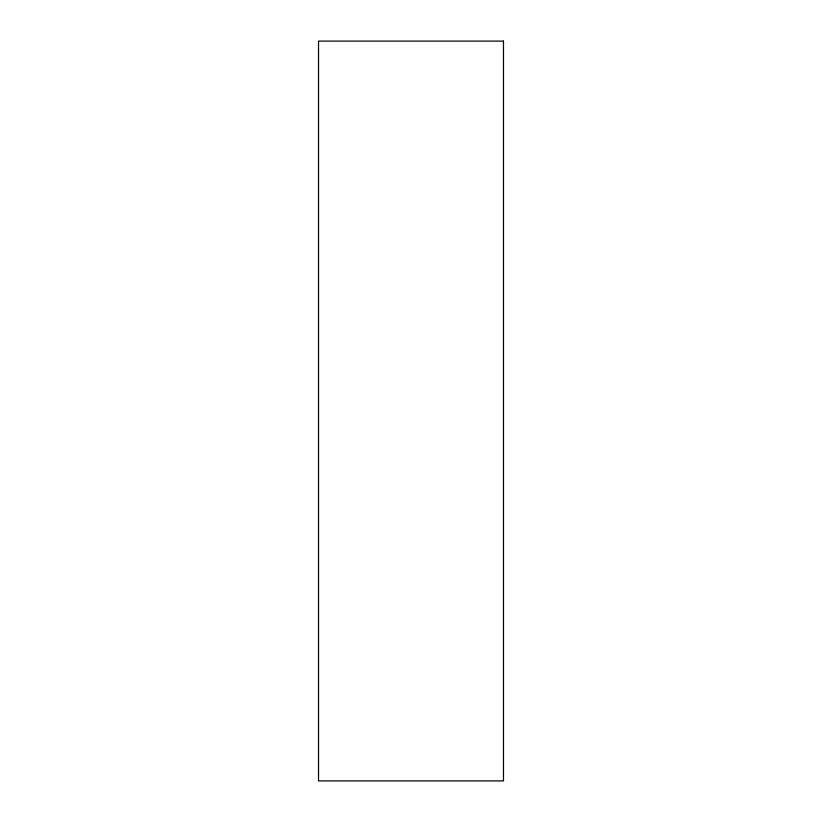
<?xml version="1.0" encoding="UTF-8"?>
<svg xmlns="http://www.w3.org/2000/svg" width="822" height="822" viewBox="0 0 822 822"><rect width="100%" height="100%" fill="white"/><g stroke="black" fill="none" stroke-linecap="round" stroke-linejoin="round"><path stroke-width="1.23" d="M503.475 41.1L318.525 41.1L318.525 780.9L503.475 780.9L503.475 41.1"/></g></svg>
